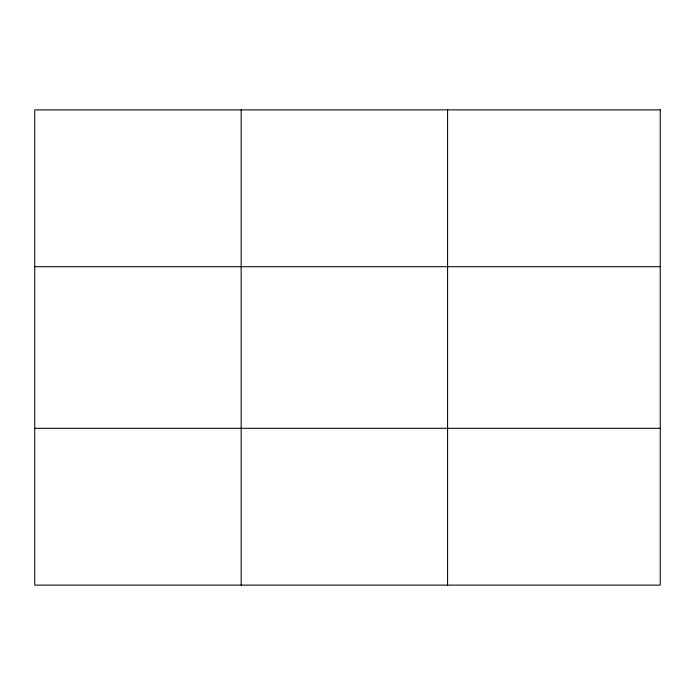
<?xml version="1.0" encoding="UTF-8"?>
<svg xmlns="http://www.w3.org/2000/svg" width="695" height="695" viewBox="0 0 695 695"><rect width="100%" height="100%" fill="white"/><g stroke="black" fill="none" stroke-linecap="round" stroke-linejoin="round"><path stroke-width="1.04" d="M241.165 585.12L241.165 109.88M447.58 585.12L447.58 109.88M34.75 266.706L660.25 266.706M34.75 428.294L660.25 428.294M660.25 109.88L660.25 585.12L34.75 585.12L34.75 109.88L660.25 109.88"/></g></svg>
